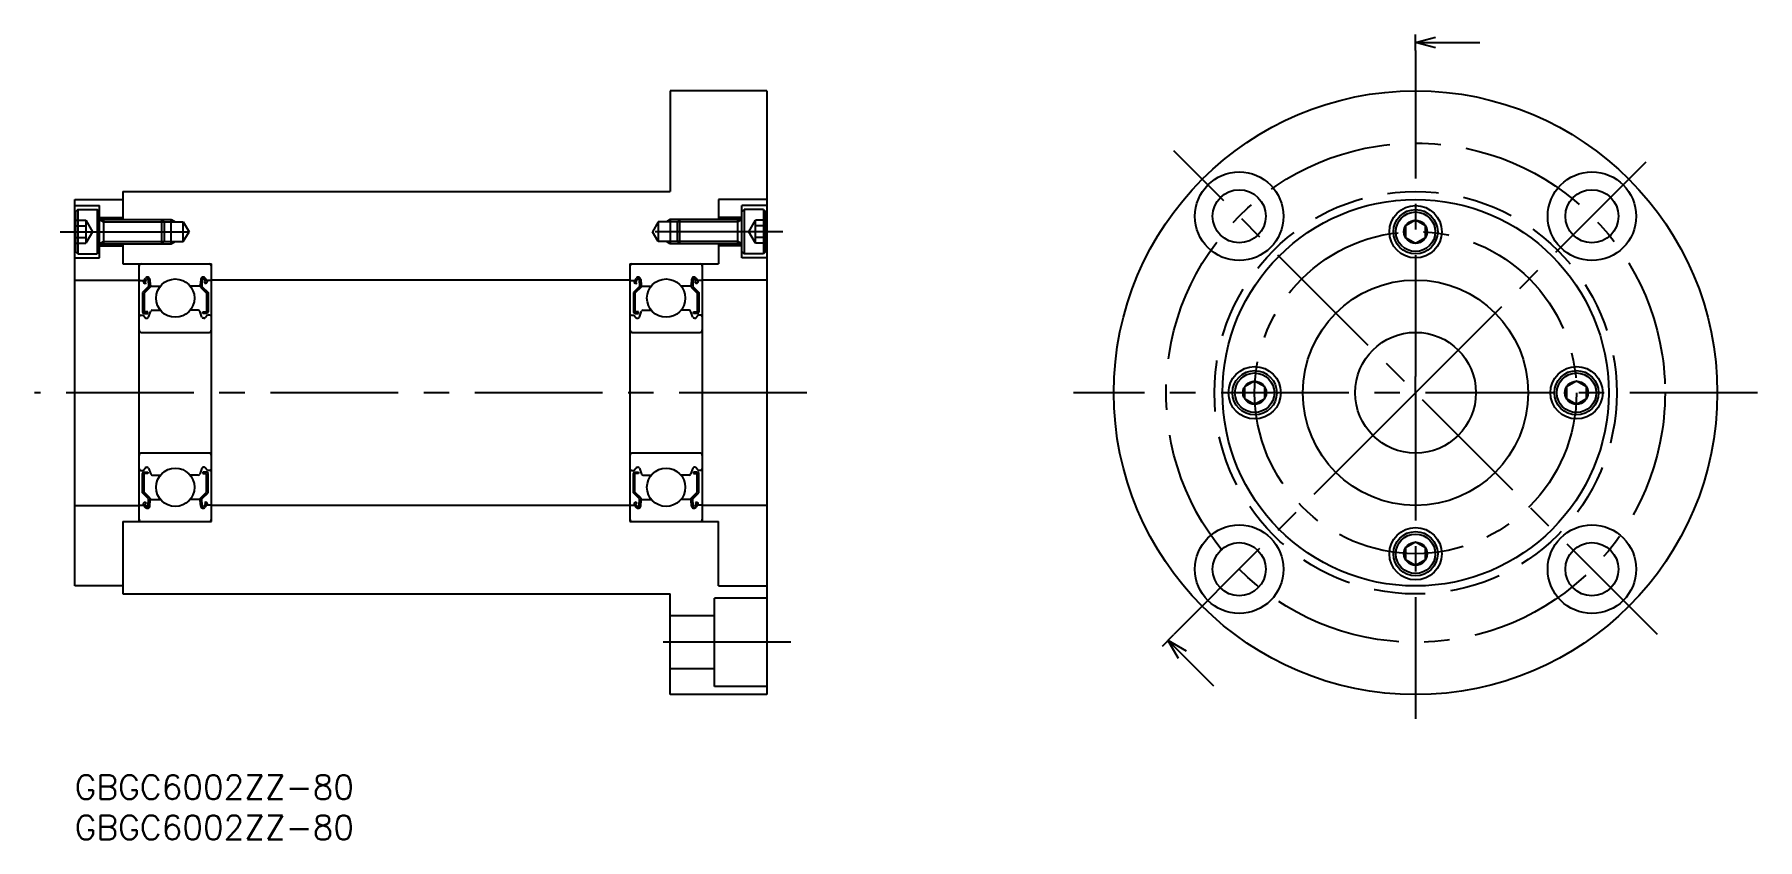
# Model space of a CAD drawing. Extents: x -5 to 209, y -8 to 92.
import ezdxf

# ---------------------------------------------------------------- set-up
doc = ezdxf.new("R2010")
doc.units = 0
doc.header["$LTSCALE"] = 0.5
doc.linetypes.add('CENTER', pattern=[50.8, 31.75, -6.35, 6.35, -6.35])
doc.linetypes.add('DASHED', pattern=[19.05, 12.7, -6.35])
doc.layers.get('0').update_dxf_attribs({"linetype": 'CONTINUOUS'})
for name, color, linetype in [('MSM_CENTER', 1, 'CENTER'), ('MSM_CONTINUOUS', 7, 'CONTINUOUS'), ('MSM_DASHED', 4, 'DASHED'), ('MSM_NARROW', 5, 'CONTINUOUS'), ('MSM_PART_NUMBER', 7, 'CONTINUOUS')]:
    doc.layers.add(name, color=color, linetype=linetype)
doc.styles.get("Standard").update_dxf_attribs({"font": 'txt.shx', "height": 3, "bigfont": 'bigfont.shx'})

# ---------------------------------------------------------------- blocks, each defined once
blk = doc.blocks.new('*U7')
at = {"layer": 'MSM_PART_NUMBER'}
blk.add_text('GBGC6002ZZ-80', height=3, dxfattribs=at).set_placement((0, -3))
blk = doc.blocks.new('*U8')
at = {"layer": 'MSM_PART_NUMBER'}
blk.add_text('GBGC6002ZZ-80', height=3, dxfattribs=at).set_placement((0, -8))
blk = doc.blocks.new('_OPEN30')
at = {"color": 0, "linetype": 'BYBLOCK'}
for p, q in [((-1, 0.268), (0, 0)), ((0, 0), (-1, -0.268)), ((0, 0), (-1, 0))]:
    blk.add_line(p, q, dxfattribs=at)
blk = doc.blocks.new('*U2')
at = {"color": 7, "linetype": 'CONTINUOUS'}
blk.add_lwpolyline([(595.34, 147.9), (600.84, 147.9)], dxfattribs=at)
at = {"color": 7, "linetype": 'CONTINUOUS', "xscale": 2.5, "yscale": 2.5, "zscale": 2.5, "rotation": 180}
blk.add_blockref('_OPEN30', (592.84, 147.9), dxfattribs=at)
blk = doc.blocks.new('*U1')
at = {"color": 7, "linetype": 'CONTINUOUS'}
blk.add_lwpolyline([(595.34, 94.1), (600.84, 94.1)], dxfattribs=at)
at = {"color": 7, "linetype": 'CONTINUOUS', "xscale": 2.5, "yscale": 2.5, "zscale": 2.5, "rotation": 180}
blk.add_blockref('_OPEN30', (592.84, 94.1), dxfattribs=at)

msp = doc.modelspace()

# ---------------------------------------------------------------- linework, layer by layer
at = {"layer": 'MSM_CENTER'}
for p, q in [((166.64, 90), (166.64, 49.5)), ((196.69, 17.45), (136.58, 77.55)), ((195.27, 76.14), (166.64, 47.5)), ((-1.8, 67.5), (15.21, 67.5)), ((88, 67.5), (70.79, 67.5)), ((91, 47.5), (-5, 47.5)), ((209.14, 47.5), (124.14, 47.5)), ((166.64, 47.5), (166.64, 7)), ((165.22, 46.09), (136.58, 17.45)), ((89, 16.5), (71, 16.5))]:
    msp.add_line(p, q, dxfattribs=at)
for radius in [31, 20]:
    msp.add_circle((166.64, 47.5), radius, dxfattribs=at)
at = {"layer": 'MSM_CONTINUOUS'}
for p, q in [((166.64, 90), (166.64, 92)), ((86, 85), (74, 85)), ((74, 85), (74, 72.5)), ((86, 85), (86, 10)), ((0, 23.5), (0, 71.5)), ((0, 71.5), (6, 71.5)), ((0, 70.75), (3.1, 70.75)), ((3.1, 64.25), (3.1, 70.75)), ((6, 72.5), (74, 72.5)), ((6, 72.5), (6, 69)), ((86, 71.5), (80, 71.5)), ((80, 71.5), (80, 69)), ((82.9, 64.25), (82.9, 70.75)), ((86, 70.75), (82.9, 70.75)), ((0.4, 70.25), (0.1, 69.95)), ((0.1, 69.95), (0.1, 65.05)), ((0.4, 70.25), (2.8, 70.25)), ((0.4, 70.25), (0.4, 64.75)), ((3.1, 69.95), (2.8, 70.25)), ((2.8, 70.25), (2.8, 64.75)), ((3.1, 69.25), (6, 69.25)), ((3.1, 69), (10.83, 69)), ((3.57, 69), (3.57, 66)), ((10.83, 66), (10.83, 69)), ((10.83, 69), (11.1, 68.73)), ((11.1, 68.73), (13.5, 68.73)), ((11.1, 68.73), (11.1, 66.27)), ((12, 66), (12, 69)), ((13.5, 66.27), (13.5, 68.73)), ((13.5, 68.73), (14.21, 67.5)), ((72.5, 68.73), (71.79, 67.5)), ((74.9, 68.73), (72.5, 68.73)), ((72.5, 68.73), (72.5, 66.27)), ((74, 69), (74, 66)), ((74.9, 68.73), (75.17, 69)), ((74.9, 66.27), (74.9, 68.73)), ((82.9, 69), (75.17, 69)), ((75.17, 69), (75.17, 66)), ((82.9, 69.25), (80, 69.25)), ((82.43, 66), (82.43, 69)), ((82.9, 69.95), (83.2, 70.25)), ((85.6, 70.25), (83.2, 70.25)), ((83.2, 70.25), (83.2, 64.75)), ((85.6, 70.25), (85.9, 69.95)), ((85.6, 70.25), (85.6, 64.75)), ((85.9, 65.05), (85.9, 69.95)), ((166.64, 68.94), (165.39, 68.22)), ((167.89, 68.22), (166.64, 68.94)), ((13.5, 66.27), (14.21, 67.5)), ((72.5, 66.27), (71.79, 67.5)), ((165.39, 68.22), (165.39, 66.78)), ((165.39, 66.78), (166.64, 66.06)), ((166.64, 66.06), (167.89, 66.78)), ((167.89, 66.78), (167.89, 68.22)), ((0, 64.25), (3.1, 64.25)), ((0.4, 64.75), (0.1, 65.05)), ((0.4, 64.75), (2.8, 64.75)), ((3.1, 65.05), (2.8, 64.75)), ((3.1, 66), (10.83, 66)), ((3.1, 65.75), (6, 65.75)), ((6, 66), (6, 63.5)), ((11.1, 66.27), (10.83, 66)), ((11.1, 66.27), (13.5, 66.27)), ((74.9, 66.27), (72.5, 66.27)), ((75.17, 66), (74.9, 66.27)), ((82.9, 66), (75.17, 66)), ((80, 66), (80, 63.5)), ((82.9, 65.75), (80, 65.75)), ((82.9, 65.05), (83.2, 64.75)), ((86, 64.25), (82.9, 64.25)), ((85.6, 64.75), (83.2, 64.75)), ((85.9, 65.05), (85.6, 64.75)), ((6, 63.5), (17, 63.5)), ((8, 31.5), (8, 63.5)), ((17, 31.5), (17, 63.5)), ((69, 63.5), (69, 31.5)), ((69, 63.5), (80, 63.5)), ((78, 63.5), (78, 31.5)), ((0, 61.5), (8, 61.5)), ((8.1, 61.45), (8.56, 61.45)), ((9.18, 60.68), (8.43, 59.93)), ((8.56, 61.45), (8.81, 61.75)), ((8.74, 61.04), (8.58, 61.17)), ((9.38, 60.6), (8.63, 59.85)), ((8.71, 61.32), (8.96, 61.62)), ((8.87, 61.19), (8.71, 61.32)), ((8.74, 61.04), (8.87, 61.19)), ((9.14, 61.56), (9.18, 60.68)), ((9.34, 61.58), (9.4, 60.84)), ((9.38, 61.07), (9.38, 60.6)), ((9.5, 60.75), (10.65, 60.75)), ((15.5, 60.75), (14.35, 60.75)), ((15.66, 61.58), (15.6, 60.84)), ((15.62, 61.07), (15.62, 60.6)), ((15.62, 60.6), (16.37, 59.85)), ((15.86, 61.56), (15.82, 60.68)), ((15.82, 60.68), (16.57, 59.93)), ((16.29, 61.32), (16.04, 61.62)), ((16.13, 61.19), (16.29, 61.32)), ((16.26, 61.04), (16.13, 61.19)), ((16.44, 61.45), (16.19, 61.75)), ((16.26, 61.04), (16.42, 61.17)), ((16.9, 61.45), (16.44, 61.45)), ((69, 61.5), (17, 61.5)), ((69.1, 61.45), (69.56, 61.45)), ((70.18, 60.68), (69.43, 59.93)), ((69.56, 61.45), (69.81, 61.75)), ((69.74, 61.04), (69.58, 61.17)), ((70.38, 60.6), (69.63, 59.85)), ((69.71, 61.32), (69.96, 61.62)), ((69.87, 61.19), (69.71, 61.32)), ((69.74, 61.04), (69.87, 61.19)), ((70.14, 61.56), (70.18, 60.68)), ((70.34, 61.58), (70.4, 60.84)), ((70.38, 61.07), (70.38, 60.6)), ((70.5, 60.75), (71.65, 60.75)), ((76.5, 60.75), (75.35, 60.75)), ((76.66, 61.58), (76.6, 60.84)), ((76.62, 61.07), (76.62, 60.6)), ((76.62, 60.6), (77.37, 59.85)), ((76.86, 61.56), (76.82, 60.68)), ((76.82, 60.68), (77.57, 59.93)), ((77.29, 61.32), (77.04, 61.62)), ((77.13, 61.19), (77.29, 61.32)), ((77.26, 61.04), (77.13, 61.19)), ((77.44, 61.45), (77.19, 61.75)), ((77.26, 61.04), (77.42, 61.17)), ((77.9, 61.45), (77.44, 61.45)), ((86, 61.5), (78, 61.5)), ((8.43, 59.93), (8.43, 57.55)), ((8.63, 59.85), (8.63, 57.55)), ((16.37, 59.85), (16.37, 57.55)), ((16.57, 59.93), (16.57, 57.55)), ((69.43, 59.93), (69.43, 57.55)), ((69.63, 59.85), (69.63, 57.55)), ((77.37, 59.85), (77.37, 57.55)), ((77.57, 59.93), (77.57, 57.55)), ((8.2, 57.15), (8.5, 57.15)), ((8.5, 57.15), (8.78, 56.82)), ((9.08, 57.55), (8.63, 57.55)), ((8.63, 57.35), (9.08, 57.35)), ((8.93, 56.75), (8.99, 56.75)), ((9.08, 57.35), (9.08, 57.55)), ((9.18, 56.88), (9.45, 57.62)), ((9.64, 57.75), (10.65, 57.75)), ((15.36, 57.75), (14.35, 57.75)), ((15.82, 56.88), (15.55, 57.62)), ((15.92, 57.35), (15.92, 57.55)), ((15.92, 57.55), (16.37, 57.55)), ((16.37, 57.35), (15.92, 57.35)), ((16.07, 56.75), (16.01, 56.75)), ((16.5, 57.15), (16.22, 56.82)), ((16.8, 57.15), (16.5, 57.15)), ((69.2, 57.15), (69.5, 57.15)), ((69.5, 57.15), (69.78, 56.82)), ((70.08, 57.55), (69.63, 57.55)), ((69.63, 57.35), (70.08, 57.35)), ((69.93, 56.75), (69.99, 56.75)), ((70.08, 57.35), (70.08, 57.55)), ((70.18, 56.88), (70.45, 57.62)), ((70.64, 57.75), (71.65, 57.75)), ((76.36, 57.75), (75.35, 57.75)), ((76.82, 56.88), (76.55, 57.62)), ((76.92, 57.35), (76.92, 57.55)), ((76.92, 57.55), (77.37, 57.55)), ((77.37, 57.35), (76.92, 57.35)), ((77.07, 56.75), (77.01, 56.75)), ((77.5, 57.15), (77.22, 56.82)), ((77.8, 57.15), (77.5, 57.15)), ((8.3, 55), (16.7, 55)), ((69.3, 55), (77.7, 55)), ((166.64, 47.5), (166.64, 49.5)), ((146.64, 48.94), (145.39, 48.22)), ((145.39, 48.22), (145.39, 46.78)), ((147.89, 48.22), (146.64, 48.94)), ((147.89, 46.78), (147.89, 48.22)), ((165.22, 46.09), (166.64, 47.5)), ((186.64, 48.94), (185.39, 48.22)), ((185.39, 48.22), (185.39, 46.78)), ((187.89, 48.22), (186.64, 48.94)), ((187.89, 46.78), (187.89, 48.22)), ((145.39, 46.78), (146.64, 46.06)), ((146.64, 46.06), (147.89, 46.78)), ((185.39, 46.78), (186.64, 46.06)), ((186.64, 46.06), (187.89, 46.78)), ((16.7, 40), (8.3, 40)), ((77.7, 40), (69.3, 40)), ((8.2, 37.85), (8.5, 37.85)), ((8.43, 35.07), (8.43, 37.45)), ((8.5, 37.85), (8.78, 38.18)), ((8.63, 37.65), (9.08, 37.65)), ((9.08, 37.45), (8.63, 37.45)), ((8.63, 35.15), (8.63, 37.45)), ((8.93, 38.25), (8.99, 38.25)), ((9.08, 37.65), (9.08, 37.45)), ((9.18, 38.12), (9.45, 37.38)), ((9.64, 37.25), (10.65, 37.25)), ((15.36, 37.25), (14.35, 37.25)), ((15.82, 38.12), (15.55, 37.38)), ((15.92, 37.65), (15.92, 37.45)), ((16.37, 37.65), (15.92, 37.65)), ((15.92, 37.45), (16.37, 37.45)), ((16.07, 38.25), (16.01, 38.25)), ((16.5, 37.85), (16.22, 38.18)), ((16.37, 35.15), (16.37, 37.45)), ((16.8, 37.85), (16.5, 37.85)), ((16.57, 35.07), (16.57, 37.45)), ((69.2, 37.85), (69.5, 37.85)), ((69.43, 35.07), (69.43, 37.45)), ((69.5, 37.85), (69.78, 38.18)), ((69.63, 37.65), (70.08, 37.65)), ((70.08, 37.45), (69.63, 37.45)), ((69.63, 35.15), (69.63, 37.45)), ((69.93, 38.25), (69.99, 38.25)), ((70.08, 37.65), (70.08, 37.45)), ((70.18, 38.12), (70.45, 37.38)), ((70.64, 37.25), (71.65, 37.25)), ((76.36, 37.25), (75.35, 37.25)), ((76.82, 38.12), (76.55, 37.38)), ((76.92, 37.65), (76.92, 37.45)), ((77.37, 37.65), (76.92, 37.65)), ((76.92, 37.45), (77.37, 37.45)), ((77.07, 38.25), (77.01, 38.25)), ((77.5, 37.85), (77.22, 38.18)), ((77.37, 35.15), (77.37, 37.45)), ((77.8, 37.85), (77.5, 37.85)), ((77.57, 35.07), (77.57, 37.45)), ((9.18, 34.32), (8.43, 35.07)), ((9.38, 34.4), (8.63, 35.15)), ((9.14, 33.44), (9.18, 34.32)), ((9.38, 33.93), (9.38, 34.4)), ((15.62, 34.4), (16.37, 35.15)), ((15.62, 33.93), (15.62, 34.4)), ((15.82, 34.32), (16.57, 35.07)), ((15.86, 33.44), (15.82, 34.32)), ((70.18, 34.32), (69.43, 35.07)), ((70.38, 34.4), (69.63, 35.15)), ((70.14, 33.44), (70.18, 34.32)), ((70.38, 33.93), (70.38, 34.4)), ((76.62, 34.4), (77.37, 35.15)), ((76.62, 33.93), (76.62, 34.4)), ((76.82, 34.32), (77.57, 35.07)), ((76.86, 33.44), (76.82, 34.32)), ((0, 33.5), (8, 33.5)), ((8.1, 33.55), (8.56, 33.55)), ((8.56, 33.55), (8.81, 33.25)), ((8.74, 33.96), (8.58, 33.83)), ((8.87, 33.81), (8.71, 33.68)), ((8.71, 33.68), (8.96, 33.38)), ((8.74, 33.96), (8.87, 33.81)), ((9.34, 33.42), (9.4, 34.16)), ((9.5, 34.25), (10.65, 34.25)), ((15.5, 34.25), (14.35, 34.25)), ((15.66, 33.42), (15.6, 34.16)), ((16.29, 33.68), (16.04, 33.38)), ((16.26, 33.96), (16.13, 33.81)), ((16.13, 33.81), (16.29, 33.68)), ((16.44, 33.55), (16.19, 33.25)), ((16.26, 33.96), (16.42, 33.83)), ((16.9, 33.55), (16.44, 33.55)), ((69, 33.5), (17, 33.5)), ((69.1, 33.55), (69.56, 33.55)), ((69.56, 33.55), (69.81, 33.25)), ((69.74, 33.96), (69.58, 33.83)), ((69.87, 33.81), (69.71, 33.68)), ((69.71, 33.68), (69.96, 33.38)), ((69.74, 33.96), (69.87, 33.81)), ((70.34, 33.42), (70.4, 34.16)), ((70.5, 34.25), (71.65, 34.25)), ((76.5, 34.25), (75.35, 34.25)), ((76.66, 33.42), (76.6, 34.16)), ((77.29, 33.68), (77.04, 33.38)), ((77.26, 33.96), (77.13, 33.81)), ((77.13, 33.81), (77.29, 33.68)), ((77.44, 33.55), (77.19, 33.25)), ((77.26, 33.96), (77.42, 33.83)), ((77.9, 33.55), (77.44, 33.55)), ((86, 33.5), (78, 33.5)), ((6, 31.5), (6, 22.5)), ((6, 31.5), (17, 31.5)), ((69, 31.5), (80, 31.5)), ((80, 23.5), (80, 31.5)), ((166.64, 28.94), (165.39, 28.22)), ((165.39, 28.22), (165.39, 26.78)), ((167.89, 28.22), (166.64, 28.94)), ((167.89, 26.78), (167.89, 28.22)), ((165.39, 26.78), (166.64, 26.06)), ((166.64, 26.06), (167.89, 26.78)), ((6, 23.5), (0, 23.5)), ((6, 22.5), (74, 22.5)), ((74, 10), (74, 22.5)), ((86, 22), (79.5, 22)), ((79.5, 11), (79.5, 22)), ((80, 23.5), (86, 23.5)), ((79.5, 19.8), (74, 19.8)), ((135.17, 16.03), (136.58, 17.45)), ((79.5, 13.2), (74, 13.2)), ((86, 11), (79.5, 11)), ((86, 10), (74, 10))]:
    msp.add_line(p, q, dxfattribs=at)
for centre, radius in [((166.64, 47.5), 37.5), ((144.72, 69.42), 5.5), ((188.56, 69.42), 5.5), ((144.72, 69.42), 3.3), ((166.64, 47.5), 24), ((166.64, 67.5), 3.25), ((188.56, 69.42), 3.3), ((166.64, 67.5), 2.75), ((166.64, 67.5), 2.45), ((166.64, 67.5), 1.44), ((12.5, 59.25), 2.38), ((73.5, 59.25), 2.38), ((166.64, 47.5), 14), ((166.64, 47.5), 7.5), ((146.64, 47.5), 3.25), ((146.64, 47.5), 2.75), ((146.64, 47.5), 2.45), ((186.64, 47.5), 3.25), ((186.64, 47.5), 2.75), ((186.64, 47.5), 2.45), ((146.64, 47.5), 1.44), ((186.64, 47.5), 1.44), ((12.5, 35.75), 2.38), ((73.5, 35.75), 2.38), ((144.72, 25.58), 5.5), ((166.64, 27.5), 3.25), ((166.64, 27.5), 2.75), ((188.56, 25.58), 5.5), ((144.72, 25.58), 3.3), ((166.64, 27.5), 2.45), ((166.64, 27.5), 1.44), ((188.56, 25.58), 3.3)]:
    msp.add_circle(centre, radius, dxfattribs=at)
for centre, radius, start, end in [((8.3, 63.2), 0.3, 90, 180), ((16.7, 63.2), 0.3, 0, 90), ((69.3, 63.2), 0.3, 90, 180), ((77.7, 63.2), 0.3, 0, 90), ((8.1, 61.55), 0.1, 180, 270), ((8.71, 61.32), 0.2, 140.0002, 230.0848), ((9.04, 61.55), 0.3, 4.9968, 140.0002), ((9.04, 61.56), 0.1, 2.8198, 140.0033), ((9.5, 60.85), 0.1, 184.9968, 269.9995), ((15.5, 60.85), 0.1, 270.0005, 355.0032), ((15.96, 61.55), 0.3, 39.9998, 175.0032), ((15.96, 61.56), 0.1, 39.9967, 177.1802), ((16.29, 61.32), 0.2, 309.9152, 39.9998), ((16.9, 61.55), 0.1, 270, 0), ((69.1, 61.55), 0.1, 180, 270), ((69.71, 61.32), 0.2, 140.0002, 230.0848), ((70.04, 61.55), 0.3, 4.9968, 140.0002), ((70.04, 61.56), 0.1, 2.8198, 140.0033), ((70.5, 60.85), 0.1, 184.9968, 269.9995), ((76.5, 60.85), 0.1, 270.0005, 355.0032), ((76.96, 61.55), 0.3, 39.9998, 175.0032), ((76.96, 61.56), 0.1, 39.9967, 177.1802), ((77.29, 61.32), 0.2, 309.9152, 39.9998), ((77.9, 61.55), 0.1, 270, 0), ((8.2, 56.95), 0.2, 90, 180), ((8.63, 57.55), 0.2, 180, 270), ((8.93, 56.95), 0.2, 219.9962, 270), ((8.99, 56.95), 0.2, 270, 339.9919), ((9.64, 57.55), 0.2, 90, 159.9919), ((15.36, 57.55), 0.2, 20.0081, 90), ((16.01, 56.95), 0.2, 200.0081, 270), ((16.07, 56.95), 0.2, 270, 320.0038), ((16.37, 57.55), 0.2, 270, 0), ((16.8, 56.95), 0.2, 0, 90), ((69.2, 56.95), 0.2, 90, 180), ((69.63, 57.55), 0.2, 180, 270), ((69.93, 56.95), 0.2, 219.9962, 270), ((69.99, 56.95), 0.2, 270, 339.9919), ((70.64, 57.55), 0.2, 90, 159.9919), ((76.36, 57.55), 0.2, 20.0081, 90), ((77.01, 56.95), 0.2, 200.0081, 270), ((77.07, 56.95), 0.2, 270, 320.0038), ((77.37, 57.55), 0.2, 270, 0), ((77.8, 56.95), 0.2, 0, 90), ((8.3, 55.3), 0.3, 180, 270), ((16.7, 55.3), 0.3, 270, 0), ((69.3, 55.3), 0.3, 180, 270), ((77.7, 55.3), 0.3, 270, 0), ((8.3, 39.7), 0.3, 90, 180), ((16.7, 39.7), 0.3, 0, 90), ((69.3, 39.7), 0.3, 90, 180), ((77.7, 39.7), 0.3, 0, 90), ((8.2, 38.05), 0.2, 180, 270), ((8.63, 37.45), 0.2, 90, 180), ((8.93, 38.05), 0.2, 90, 140.0038), ((8.99, 38.05), 0.2, 20.0081, 90), ((9.64, 37.45), 0.2, 200.0081, 270), ((15.36, 37.45), 0.2, 270, 339.9919), ((16.01, 38.05), 0.2, 90, 159.9919), ((16.07, 38.05), 0.2, 39.9962, 90), ((16.37, 37.45), 0.2, 0, 90), ((16.8, 38.05), 0.2, 270, 0), ((69.2, 38.05), 0.2, 180, 270), ((69.63, 37.45), 0.2, 90, 180), ((69.93, 38.05), 0.2, 90, 140.0038), ((69.99, 38.05), 0.2, 20.0081, 90), ((70.64, 37.45), 0.2, 200.0081, 270), ((76.36, 37.45), 0.2, 270, 339.9919), ((77.01, 38.05), 0.2, 90, 159.9919), ((77.07, 38.05), 0.2, 39.9962, 90), ((77.37, 37.45), 0.2, 0, 90), ((77.8, 38.05), 0.2, 270, 0), ((8.1, 33.45), 0.1, 90, 180), ((8.71, 33.68), 0.2, 129.9152, 219.9998), ((9.04, 33.45), 0.3, 219.9998, 355.0032), ((9.04, 33.44), 0.1, 219.9967, 357.1802), ((9.5, 34.15), 0.1, 90.0005, 175.0032), ((15.5, 34.15), 0.1, 4.9968, 89.9995), ((15.96, 33.45), 0.3, 184.9968, 320.0002), ((15.96, 33.44), 0.1, 182.8198, 320.0033), ((16.29, 33.68), 0.2, 320.0002, 50.0848), ((16.9, 33.45), 0.1, 0, 90), ((69.1, 33.45), 0.1, 90, 180), ((69.71, 33.68), 0.2, 129.9152, 219.9998), ((70.04, 33.45), 0.3, 219.9998, 355.0032), ((70.04, 33.44), 0.1, 219.9967, 357.1802), ((70.5, 34.15), 0.1, 90.0005, 175.0032), ((76.5, 34.15), 0.1, 4.9968, 89.9995), ((76.96, 33.45), 0.3, 184.9968, 320.0002), ((76.96, 33.44), 0.1, 182.8198, 320.0033), ((77.29, 33.68), 0.2, 320.0002, 50.0848), ((77.9, 33.45), 0.1, 0, 90), ((8.3, 31.8), 0.3, 180, 270), ((16.7, 31.8), 0.3, 270, 0), ((69.3, 31.8), 0.3, 180, 270), ((77.7, 31.8), 0.3, 270, 0)]:
    msp.add_arc(centre, radius, start, end, dxfattribs=at)
at = {"layer": 'MSM_DASHED'}
for p, q in [((0.1, 68.94), (1.4, 68.94)), ((1.4, 68.94), (1.4, 66.06)), ((1.4, 68.94), (2.23, 67.5)), ((83.77, 67.5), (84.6, 68.94)), ((84.6, 66.06), (84.6, 68.94)), ((85.9, 68.94), (84.6, 68.94)), ((0.1, 68.22), (1.4, 68.22)), ((0.1, 66.78), (1.4, 66.78)), ((2.23, 67.5), (1.4, 66.06)), ((84.6, 66.06), (83.77, 67.5)), ((85.9, 68.22), (84.6, 68.22)), ((85.9, 66.78), (84.6, 66.78)), ((0.1, 66.06), (1.4, 66.06)), ((85.9, 66.06), (84.6, 66.06))]:
    msp.add_line(p, q, dxfattribs=at)
msp.add_circle((166.64, 47.5), 25, dxfattribs=at)
at = {"layer": 'MSM_NARROW'}
for p, q in [((3.1, 69), (3.57, 68.73)), ((3.57, 68.73), (11.1, 68.73)), ((10.83, 69), (12, 69)), ((12, 69), (12.47, 68.73)), ((74, 69), (73.53, 68.73)), ((75.17, 69), (74, 69)), ((82.43, 68.73), (74.9, 68.73)), ((82.9, 69), (82.43, 68.73)), ((3.1, 66), (3.57, 66.27)), ((3.57, 66.27), (11.1, 66.27)), ((10.83, 66), (12, 66)), ((12, 66), (12.47, 66.27)), ((74, 66), (73.53, 66.27)), ((75.17, 66), (74, 66)), ((82.43, 66.27), (74.9, 66.27)), ((82.9, 66), (82.43, 66.27))]:
    msp.add_line(p, q, dxfattribs=at)

# ---------------------------------------------------------------- block references
at = {"layer": 'MSM_CONTINUOUS'}
for name, p in [('*U2', (-426.21, -56.9)), ('*U7', (0, 0)), ('*U8', (0, 0))]:
    msp.add_blockref(name, p, dxfattribs=at)
at = {"layer": 'MSM_CONTINUOUS', "rotation": 315}
msp.add_blockref('*U1', (-349.87, 369.41), dxfattribs=at)

doc.saveas('drawing.dxf')
